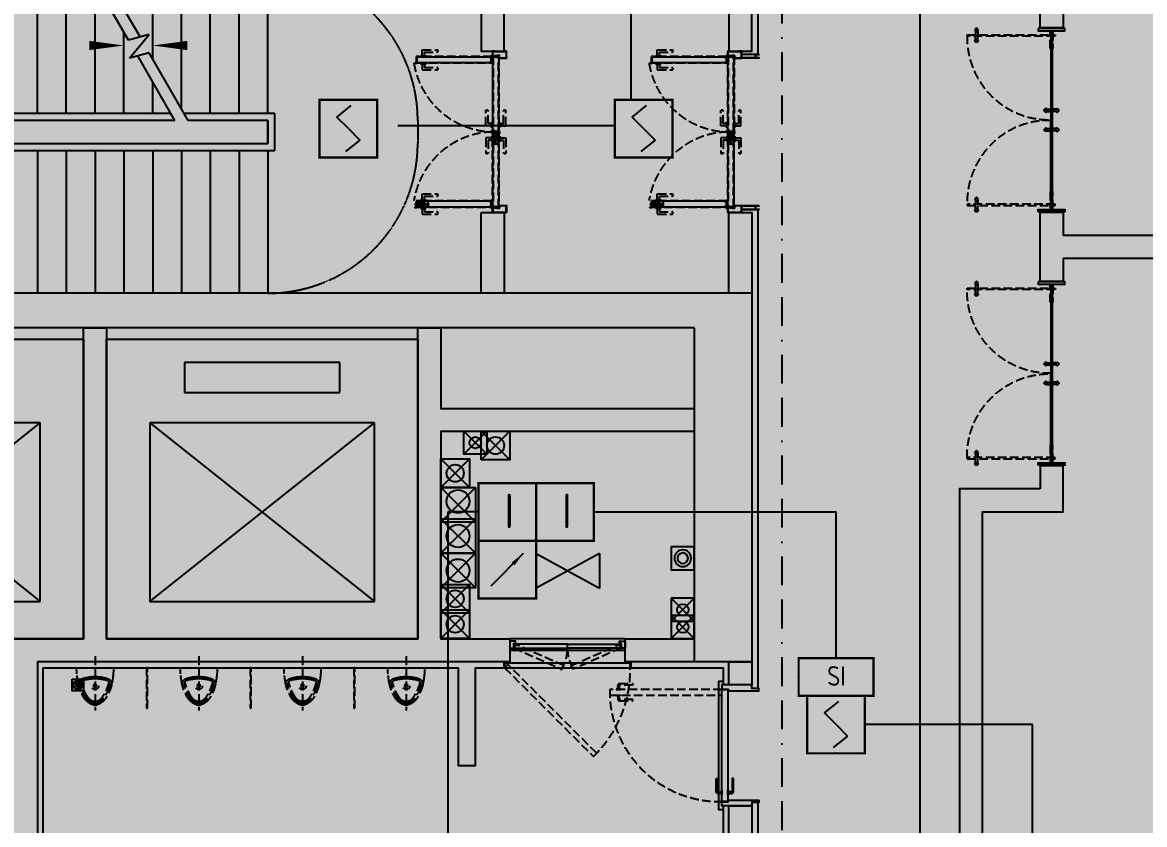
# Model space of a CAD drawing. Extents: x -284868 to 304789, y -137694 to 137894.
# Drawn here: x 210758 to 220495, y -90350 to -83388 of the extents above; entities that cross this region are included whole.
import ezdxf
from ezdxf.enums import TextEntityAlignment as Align

# ---------------------------------------------------------------- set-up
doc = ezdxf.new("R2010")
doc.units = 0
doc.linetypes.add('BORDER2', pattern=[0.875, 0.25, -0.125, 0.25, -0.125, 0, -0.125])
doc.linetypes.add('DASH', pattern=[0.35, 0.25, -0.1])
doc.layers.get('0').update_dxf_attribs({"linetype": 'CONTINUOUS'})
for name, color, linetype in [('0-墙', 4, 'CONTINUOUS'), ('0-建筑柱体', 251, 'CONTINUOUS'), ('0-消防栓(给排水)', 9, 'CONTINUOUS'), ('0-电梯', 3, 'CONTINUOUS'), ('0-非设计区域', 251, 'CONTINUOUS'), ('1P-DOOR-门扇', 2, 'CONTINUOUS'), ('1P-DOOR-防火门扇', 1, 'CONTINUOUS'), ('1P-DP-门套', 2, 'CONTINUOUS'), ('1P-WFF-墙面完成面', 200, 'CONTINUOUS'), ('E-FIRE-CIRC', 120, 'CONTINUOUS'), ('E-FIRE-EQPM', 3, 'CONTINUOUS'), ('EQUIP-消防', 3, 'CONTINUOUS'), ('EQUIP-隔离模块', 241, 'CONTINUOUS'), ('F-地漏', 8, 'CONTINUOUS'), ('P-完成面', 42, 'CONTINUOUS'), ('P-平面家具', 3, 'CONTINUOUS'), ('P-平面楼梯', 3, 'CONTINUOUS'), ('P-门套', 3, 'CONTINUOUS'), ('P-门扇', 6, 'CONTINUOUS'), ('S-X-DIM', 2, 'CONTINUOUS'), ('WIRE-消防电源', 2, 'TG_D'), ('WIRE-照明', 130, 'CONTINUOUS'), ('WIRE-电话插孔', 120, 'BORDER2')]:
    doc.layers.add(name, color=color, linetype=linetype)
doc.styles.get("Standard").update_dxf_attribs({"font": 'GBENOR', "bigfont": 'GBCBIG'})
doc.styles.add('TG_LINETYPE', font='SIMPLEX', dxfattribs={"width": 0.8, "height": 3, "bigfont": 'HZTXT'})
doc.linetypes.add('TG_D', pattern='A,2,-0.3,["D",TG_LINETYPE,S=0.1,R=0,X=-0.23,Y=-0.15],0', length=2.3)
pattern_1 = [(45, (-0.1692, 11.7), (-1.12253, 1.12253), []), (135, (-0.1692, 11.7), (-1.12253, -1.12253), [])]
pattern_2 = [(225, (0.1692, 38.3), (1.12253, -1.12253), []), (315, (0.1692, 38.3), (1.12253, 1.12253), [])]

# ---------------------------------------------------------------- blocks, each defined once
blk = doc.blocks.new('213r5467')
for p, q in [((-90909.2, -260063), (-90909.2, -260325.5)), ((-89559.2, -260063), (-90909.2, -260063)), ((-89559.2, -260325.5), (-89559.2, -260063)), ((-90909.2, -260325.5), (-89559.2, -260325.5)), ((-91209.2, -260588), (-91209.2, -262138)), ((-89259.2, -260588), (-91209.2, -260588)), ((-91209.2, -260588), (-89259.2, -262138)), ((-91209.2, -262138), (-89259.2, -260588)), ((-89259.2, -262138), (-89259.2, -260588)), ((-91209.2, -262138), (-89259.2, -262138))]:
    blk.add_line(p, q)
blk.add_lwpolyline([(-88884.2, -262463), (-91584.2, -262463), (-91584.2, -259863), (-88884.2, -259863), (-88884.2, -262463)])
blk = doc.blocks.new('sgASGHHHH')
for points in [[(-94645.8, -904374), (-94145.8, -904074), (-102995.8, -904074), (-102645.8, -904374)], [(-94145.8, -904074), (-94645.8, -904374), (-94645.8, -907274), (-94145.8, -907274)]]:
    blk.add_hatch(color=256).paths.add_polyline_path(points)
at = {"color": 4}
for p, q in [((-94145.8, -904074), (-102995.8, -904074)), ((-94145.8, -904074), (-94145.8, -907274)), ((-94645.8, -904374), (-102645.8, -904374)), ((-94645.8, -904374), (-94645.8, -907274)), ((-94145.8, -907274), (-94645.8, -907274))]:
    blk.add_line(p, q, dxfattribs=at)
blk = doc.blocks.new('A$C10332E08')
for p, q in [((250, 0), (0, 250)), ((250, 250), (0, 0))]:
    blk.add_line(p, q)
blk.add_lwpolyline([(0, 250), (250, 250), (250, 0), (0, 0)], close=True)
blk = doc.blocks.new('A$C2AC726D9')
for centre, radius in [((23149.6, -20399.8), 50), ((23324.9, -20425), 75), ((22974.9, -20665), 75), ((22999.6, -20909.8), 100), ((22999.6, -21209.8), 100), ((22999.6, -21509.8), 100), ((22974.8, -21755), 75), ((24949.9, -21850), 50), ((22974.8, -21975), 75), ((24949.9, -22000), 50)]:
    blk.add_circle(centre, radius)
for p, xscale, yscale, zscale, rotation in [((23049.9, -20300), 0.8, 0.8, 0.8, 270), ((22849.9, -20790), 1.2, 1.2, 1.2, 270), ((22849.9, -21060), 1.2, 1.2, 1.2, 270), ((22849.9, -21360), 1.2, 1.2, 1.2, 270), ((25049.9, -21750), -0.8, 0.8, 0.8, 90), ((25049.9, -21900), -0.8, 0.8, 0.8, 90)]:
    blk.add_blockref('A$C10332E08', p, dxfattribs=dict(xscale=xscale, yscale=yscale, zscale=zscale, rotation=rotation))
for p, rotation in [((23449.9, -20550), 90), ((23099.9, -20540), 180), ((23099.8, -21880), 90), ((23099.8, -22100), 90)]:
    blk.add_blockref('A$C10332E08', p, dxfattribs=dict(rotation=rotation))
blk = doc.blocks.new('A$C2E9C7AB1')
blk.add_lwpolyline([(-200, 0), (0, 0), (0, -200), (-200, -200)], close=True)
for radius in [72.3, 45.5]:
    blk.add_circle((-100, -100), radius)
blk = doc.blocks.new('A$C3F6147FC')
at = {"xscale": -1, "rotation": 270}
blk.add_blockref('A$C2E9C7AB1', (14400, 11550), dxfattribs=at)
blk = doc.blocks.new('A$C74d47d92')
for p, q in [((-4850, -1240), (-4850, 0)), ((-4850, -1240), (-4850, 0)), ((-4600, -1240), (-4600, 0)), ((-4350, -1240), (-4350, 0)), ((-4100, -1240), (-4100, 0)), ((-3850, -1240), (-3850, 0)), ((-3600, -1240), (-3600, 0)), ((-3059.9, -602.9), (-3408, 0)), ((-2959.9, -576.1), (-3292.5, 0)), ((-3100, -333.5), (-3100, 0)), ((-2850, -766.5), (-2850, 0)), ((-2600, -1199.5), (-2600, 0)), ((-2350, -1240), (-2350, 0)), ((-2100, -1240), (-2100, 0)), ((-1850, -1240), (-1850, 0)), ((-3350, -1240), (-3350, -100.5)), ((-3100, -1240), (-3100, -533.5)), ((-2879.5, -554.5), (-3059.9, -602.9)), ((-3052.4, -760.6), (-2879.5, -554.5)), ((-2880.1, -714.4), (-3052.4, -760.6)), ((-2657.5, -1300), (-2980.1, -741.2)), ((-2542, -1300), (-2880.1, -714.4)), ((-2850, -1240), (-2850, -966.5)), ((-2692.1, -1240), (-4910, -1240)), ((-4910, -1240), (-4910, -1560)), ((-1790, -1240), (-2576.6, -1240)), ((-1790, -1560), (-1790, -1240)), ((-2657.5, -1300), (-4850, -1300)), ((-2657.5, -1300), (-4850, -1300)), ((-4850, -1300), (-4850, -1500)), ((-4850, -1500), (-4850, -1300)), ((-1850, -1300), (-2542, -1300)), ((-1850, -1300), (-2542, -1300)), ((-1850, -1500), (-1850, -1300)), ((-1850, -1300), (-1850, -1500)), ((-4850, -1500), (-1850, -1500)), ((-4850, -1500), (-1850, -1500)), ((-4910, -1560), (-1790, -1560)), ((-4850, -1560), (-4850, -2800)), ((-4850, -2800), (-4850, -1560)), ((-4600, -1560), (-4600, -2800)), ((-4350, -1560), (-4350, -2800)), ((-4100, -1560), (-4100, -2800)), ((-3850, -1560), (-3850, -2800)), ((-3600, -1560), (-3600, -2800)), ((-3350, -1560), (-3350, -2800)), ((-3100, -1560), (-3100, -2800)), ((-2850, -1560), (-2850, -2800)), ((-2600, -1560), (-2600, -2800)), ((-2350, -1560), (-2350, -2800)), ((-2100, -1560), (-2100, -2800)), ((-1850, -1560), (-1850, -2800))]:
    blk.add_line(p, q)
at = {"linetype": 'DASH'}
for points in [[(-4850, 0, 0.414214), (-6150, -1300), (-6150, -1500, 0.414214), (-4850, -2800)], [(-1850, 0, -0.414214), (-550, -1300), (-550, -1500, -0.414214), (-1850, -2800)]]:
    blk.add_lwpolyline(points, format="xyb", dxfattribs=at)
for points in [[(-1725, -2150, 0, 0, 0), (-5500, -2150, 0, 0, 0), (-5500, -650, 0, 0, 0), (-3100, -650, 0, 80, 0), (-3400, -650, 0, 0, 0)], [(-1725, -650, 0, 0, 0), (-2850, -650, 0, 80, 0), (-2550, -650, 0, 0, 0)]]:
    blk.add_lwpolyline(points, format="xyseb")
blk = doc.blocks.new('A$C612A7C51')
for p, q in [((0.2, 34.9), (2.5, 34.9)), ((0.2, 34.9), (0.2, -1.2)), ((2.5, 34.9), (2.5, -1.2)), ((0.2, -1.2), (0.6, -3.1))]:
    blk.add_line(p, q)
for centre, radius, start, end in [((1.4, -6.7), 5.62, 101.53696, 78.46304), ((1.4, -6.7), 3.75, 100.86771, 85.47503), ((3.5, -0.1), 3.43, 199.35235, 238.0625)]:
    blk.add_arc(centre, radius, start, end)
blk = doc.blocks.new('A$C46293241')
at = {"layer": '1P-DP-门套'}
h = blk.add_hatch(dxfattribs=at)
h.set_pattern_fill('ANSI37', color=8, scale=0.3, style=0)
h.set_pattern_definition([(45, (-55.7338, 55.9993), (-0.67352, 0.67352), []), (135, (-55.7338, 55.9993), (-0.67352, -0.67352), [])])
h.paths.add_polyline_path([(-44.4, 58), (-44.4, 56), (-55.7, 56), (-55.7, 58)])
h = blk.add_hatch(dxfattribs=at)
h.set_pattern_fill('ANSI37', color=8, scale=0.3, style=0)
h.set_pattern_definition([(45, (-40.75, 41.9725), (-0.67352, 0.67352), []), (135, (-40.75, 41.9725), (-0.67352, -0.67352), [])])
h.paths.add_polyline_path([(-38.7, 42), (-40.7, 42), (-40.7, 56.7), (-38.7, 56.7)])
at = {"layer": '1P-DP-门套', "color": 8}
for points in [[(-44.4, 58), (-44.4, 56), (-55.7, 56), (-55.7, 58)], [(-38.7, 42), (-40.7, 42), (-40.7, 56.7), (-38.7, 56.7)]]:
    blk.add_lwpolyline(points, close=True, dxfattribs=at)
at = {"layer": 'P-完成面'}
blk.add_lwpolyline([(-39.3, 40.1, 0.238815), (-38.7, 41.1), (-38.7, 58), (-60, 58), (-60, 120), (0, 120), (0, 100), (-1.2, 100), (-1.2, 118.8), (-58.8, 118.8), (-58.8, 59.2), (-37.5, 59.2), (-37.5, 40.5, -0.238815), (-38.1, 39.5), (-38.2, 39.4, 0.238815), (-38.7, 38.4), (-38.7, 1.2), (-1.2, 1.2), (-1.2, 20), (0, 20), (0, 0), (-39.9, 0), (-39.9, 39, -0.238815), (-39.4, 40), (-39.3, 40.1)], format="xyb", dxfattribs=at)
blk.add_lwpolyline([(-3.2, 113.6), (-1.2, 113.6), (-1.2, 5.6), (-3.2, 5.6)], close=True, dxfattribs=at)
blk = doc.blocks.new('A$C31043D8C')
at = {"layer": 'P-门扇', "color": 251, "linetype": 'DASH', "ltscale": 300}
for p, q in [((-25, 0), (-25, -6)), ((-25, 0), (25, 0)), ((25, 0), (25, -6)), ((-23, -8), (23, -8)), ((-10, -8), (-10, -55)), ((-5, -60), (122, -60)), ((10, -8), (10, -40)), ((10, -40), (122, -40)), ((127, -45), (127, -55))]:
    blk.add_line(p, q, dxfattribs=at)
for centre, radius, start, end in [((-23, -6), 2, 180, 270), ((-5, -55), 5, 180, 270), ((23, -6), 2, 270, 0), ((122, -45), 5, 0, 90), ((122, -55), 5, 270, 0)]:
    blk.add_arc(centre, radius, start, end, dxfattribs=at)
blk = doc.blocks.new('*U269')
at = {"layer": 'P-门扇', "linetype": 'DASH', "ltscale": 300}
h = blk.add_hatch(dxfattribs=at)
h.set_pattern_fill('ANSI37', color=251, scale=0.5, style=0)
h.set_pattern_definition(pattern_1)
h.paths.add_polyline_path([(2.3, 11.7), (2.3, 41.7), (-0.2, 41.7), (-0.2, 11.7)])
h = blk.add_hatch(dxfattribs=at)
h.set_pattern_fill('ANSI37', color=251, scale=0.2, style=0)
h.set_pattern_definition([(45, (657.35, 55.1438), (-0.449013, 0.449013), []), (135, (657.35, 55.1438), (-0.449013, -0.449013), [])])
h.paths.add_polyline_path([(657.4, 56), (669.3, 56), (669.3, 55.1), (657.4, 55.1)])
at = {"layer": 'P-门扇', "color": 251, "linetype": 'DASH', "ltscale": 300}
for points in [[(2.3, 11.7), (2.3, 41.7), (-0.2, 41.7), (-0.2, 11.7)], [(0.8, 54.2), (654.7, 54.2), (654.7, 51.2), (0.8, 51.2)], [(0.8, 3.8), (654.7, 3.8), (654.7, 0.8), (0.8, 0.8)], [(657.4, 56), (669.3, 56), (669.3, 55.1), (657.4, 55.1)]]:
    blk.add_lwpolyline(points, close=True, dxfattribs=at)
for points in [[(654.7, 57.6), (654.7, 0.8), (0.8, 0.8), (0.8, 10.8), (3.3, 10.8), (3.3, 24.1), (2.4, 24.1), (2.4, 11.6), (0, 11.6), (0, 0), (655.5, 0), (655.5, 56.8), (671.2, 56.8, 0.995191), (671.2, 57.6), (653.4, 57.6, 0.414214), (653.2, 57.4), (653.2, 55.2, -0.414214), (652.2, 54.2), (0.8, 54.2), (0.8, 42.5), (3.3, 42.5), (3.3, 24.2), (2.4, 24.2), (2.4, 41.8), (0, 41.8), (0, 55), (652.2, 55, 0.414214), (652.4, 55.2), (652.4, 57.4, -0.414214), (653.4, 58.4), (671.1, 58.4, -1), (671.2, 56), (657.4, 56), (657.4, 56.8)], [(6.5, 5), (19.8, 5), (19.8, 3.8), (19.8, 5), (6.5, 5, -0.414214), (6, 5.5), (6, 49.5, -0.414214), (6.5, 50), (19.8, 50), (19.8, 51.2), (6.5, 51.2, 0.414214), (4.8, 49.5), (4.8, 5.8, 0.414214), (6.8, 3.8), (19.8, 3.8)], [(651.4, 5), (638.2, 5), (638.2, 3.8), (638.2, 5), (651.4, 5, 0.414214), (652, 5.5), (652, 49.5, 0.414214), (651.4, 50), (638.2, 50), (638.2, 51.2), (651.4, 51.2, -0.414214), (653.2, 49.5), (653.2, 5.8, -0.414214), (651.1, 3.8), (638.2, 3.8)]]:
    blk.add_lwpolyline(points, format="xyb", dxfattribs=at)
at = {"layer": '1P-DOOR-门扇', "color": 8, "linetype": 'ByBlock', "rotation": 180}
blk.add_blockref('A$C31043D8C', (595.4, 55), dxfattribs=at)
at = {"layer": '1P-DOOR-门扇', "color": 8, "linetype": 'ByBlock', "xscale": -1}
blk.add_blockref('A$C31043D8C', (595.4, 0), dxfattribs=at)
blk = doc.blocks.new('*U270')
at = {"layer": 'P-门扇', "linetype": 'DASH', "ltscale": 300}
h = blk.add_hatch(dxfattribs=at)
h.set_pattern_fill('ANSI37', color=251, scale=0.5, style=0)
h.set_pattern_definition(pattern_1)
h.paths.add_polyline_path([(2.3, 11.7), (2.3, 41.7), (-0.2, 41.7), (-0.2, 11.7)])
h = blk.add_hatch(dxfattribs=at)
h.set_pattern_fill('ANSI37', color=251, scale=0.2, style=0)
h.set_pattern_definition([(45, (657.4896, 55.1438), (-0.449013, 0.449013), []), (135, (657.4896, 55.1438), (-0.449013, -0.449013), [])])
h.paths.add_polyline_path([(657.5, 56), (669.5, 56), (669.5, 55.1), (657.5, 55.1)])
at = {"layer": 'P-门扇', "color": 251, "linetype": 'DASH', "ltscale": 300}
for points in [[(2.3, 11.7), (2.3, 41.7), (-0.2, 41.7), (-0.2, 11.7)], [(0.8, 54.2), (654.8, 54.2), (654.8, 51.2), (0.8, 51.2)], [(0.8, 3.8), (654.8, 3.8), (654.8, 0.8), (0.8, 0.8)], [(657.5, 56), (669.5, 56), (669.5, 55.1), (657.5, 55.1)]]:
    blk.add_lwpolyline(points, close=True, dxfattribs=at)
for points in [[(654.8, 57.6), (654.8, 0.8), (0.8, 0.8), (0.8, 10.8), (3.3, 10.8), (3.3, 24.1), (2.4, 24.1), (2.4, 11.6), (0, 11.6), (0, 0), (655.6, 0), (655.6, 56.8), (671.3, 56.8, 0.995191), (671.3, 57.6), (653.5, 57.6, 0.414214), (653.3, 57.4), (653.3, 55.2, -0.414214), (652.3, 54.2), (0.8, 54.2), (0.8, 42.5), (3.3, 42.5), (3.3, 24.2), (2.4, 24.2), (2.4, 41.8), (0, 41.8), (0, 55), (652.3, 55, 0.414214), (652.5, 55.2), (652.5, 57.4, -0.414214), (653.5, 58.4), (671.3, 58.4, -1), (671.3, 56), (657.5, 56), (657.5, 56.8)], [(6.5, 5), (19.8, 5), (19.8, 3.8), (19.8, 5), (6.5, 5, -0.414214), (6, 5.5), (6, 49.5, -0.414214), (6.5, 50), (19.8, 50), (19.8, 51.2), (6.5, 51.2, 0.414214), (4.8, 49.5), (4.8, 5.8, 0.414214), (6.8, 3.8), (19.8, 3.8)], [(651.6, 5), (638.3, 5), (638.3, 3.8), (638.3, 5), (651.6, 5, 0.414214), (652.1, 5.5), (652.1, 49.5, 0.414214), (651.6, 50), (638.3, 50), (638.3, 51.2), (651.6, 51.2, -0.414214), (653.3, 49.5), (653.3, 5.8, -0.414214), (651.3, 3.8), (638.3, 3.8)]]:
    blk.add_lwpolyline(points, format="xyb", dxfattribs=at)
at = {"layer": '1P-DOOR-门扇', "color": 8, "linetype": 'ByBlock', "rotation": 180}
blk.add_blockref('A$C31043D8C', (595.6, 55), dxfattribs=at)
at = {"layer": '1P-DOOR-门扇', "color": 8, "linetype": 'ByBlock', "xscale": -1}
blk.add_blockref('A$C31043D8C', (595.6, 0), dxfattribs=at)
blk = doc.blocks.new('A$C0AC0499D')
at = {"layer": 'P-门扇', "color": 251, "linetype": 'DASH', "ltscale": 300}
for p, q in [((0, 6), (-12, 6)), ((-12, 4), (-12, 6)), ((-12, 4), (0, -6)), ((0, -10), (0, 10)), ((0, 10), (3, 10)), ((3, -10), (3, 10)), ((3, 8), (88, 8)), ((88, 8), (88, -8)), ((98.8, 0), (-13.9, 0)), ((-4, 0), (0, 0)), ((3, -10), (0, -10)), ((2, 0), (1.2, 0)), ((3, -8), (88, -8))]:
    blk.add_line(p, q, dxfattribs=at)
blk = doc.blocks.new('A$C6733057F')
at = {"layer": 'P-门扇', "color": 251, "linetype": 'DASH', "ltscale": 300}
blk.add_line((102.6, -21.2), (102.6, 21.2), dxfattribs=at)
for points in [[(3.5, 13.9), (102.6, 13.9), (102.6, -14.1), (3.5, -14.1)], [(3.5, 12.4), (101.1, 12.4), (101.1, -12.6), (3.5, -12.6)]]:
    blk.add_lwpolyline(points, dxfattribs=at)
at = {"layer": '1P-DOOR-门扇', "color": 8}
blk.add_blockref('A$C31043D8C', (60, -25), dxfattribs=at)
at = {"layer": 'P-门扇', "color": 251, "linetype": 'DASH', "ltscale": 300, "extrusion": (0, 0, -1), "zscale": -1, "rotation": 180}
blk.add_blockref('A$C0AC0499D', (0, 0), dxfattribs=at)
blk = doc.blocks.new('*U267')
at = {"layer": 'P-门扇', "linetype": 'DASH', "ltscale": 300}
h = blk.add_hatch(dxfattribs=at)
h.set_pattern_fill('ANSI37', color=251, scale=0.5, angle=180, style=0)
h.set_pattern_definition(pattern_2)
h.paths.add_polyline_path([(-2.3, 38.3), (-2.3, 8.3), (0.2, 8.3), (0.2, 38.3)])
h = blk.add_hatch(dxfattribs=at)
h.set_pattern_fill('ANSI37', color=251, scale=0.2, angle=180, style=0)
h.set_pattern_definition([(225, (-657.4896, -5.1438), (0.449013, -0.449013), []), (315, (-657.4896, -5.1438), (0.449013, 0.449013), [])])
h.paths.add_polyline_path([(-657.5, -6), (-669.5, -6), (-669.5, -5.1), (-657.5, -5.1)])
at = {"layer": 'P-门扇', "color": 251, "linetype": 'DASH', "ltscale": 300}
for points in [[(-654.8, -7.6), (-654.8, 49.2), (-0.8, 49.2), (-0.8, 39.2), (-3.3, 39.2), (-3.3, 25.9), (-2.4, 25.9), (-2.4, 38.4), (0, 38.4), (0, 50), (-655.6, 50), (-655.6, -6.8), (-671.3, -6.8, 0.995191), (-671.3, -7.6), (-653.5, -7.6, 0.414214), (-653.3, -7.4), (-653.3, -5.2, -0.414214), (-652.3, -4.2), (-0.8, -4.2), (-0.8, 7.5), (-3.3, 7.5), (-3.3, 25.8), (-2.4, 25.8), (-2.4, 8.2), (0, 8.2), (0, -5), (-652.3, -5, 0.414214), (-652.5, -5.2), (-652.5, -7.4, -0.414214), (-653.5, -8.4), (-671.3, -8.4, -1), (-671.3, -6), (-657.5, -6), (-657.5, -6.8)], [(-651.6, 45), (-638.3, 45), (-638.3, 46.2), (-638.3, 45), (-651.6, 45, 0.414214), (-652.1, 44.5), (-652.1, 0.5, 0.414214), (-651.6, 0), (-638.3, 0), (-638.3, -1.2), (-651.6, -1.2, -0.414214), (-653.3, 0.5), (-653.3, 44.2, -0.414214), (-651.3, 46.2), (-638.3, 46.2)], [(-6.5, 45), (-19.8, 45), (-19.8, 46.2), (-19.8, 45), (-6.5, 45, -0.414214), (-6, 44.5), (-6, 0.5, -0.414214), (-6.5, 0), (-19.8, 0), (-19.8, -1.2), (-6.5, -1.2, 0.414214), (-4.8, 0.5), (-4.8, 44.2, 0.414214), (-6.8, 46.2), (-19.8, 46.2)]]:
    blk.add_lwpolyline(points, format="xyb", dxfattribs=at)
for points in [[(-0.8, 46.2), (-654.8, 46.2), (-654.8, 49.2), (-0.8, 49.2)], [(-2.3, 38.3), (-2.3, 8.3), (0.2, 8.3), (0.2, 38.3)], [(-657.5, -6), (-669.5, -6), (-669.5, -5.1), (-657.5, -5.1)], [(-0.8, -4.2), (-654.8, -4.2), (-654.8, -1.2), (-0.8, -1.2)]]:
    blk.add_lwpolyline(points, close=True, dxfattribs=at)
at = {"layer": 'P-门扇', "color": 251, "linetype": 'DASH', "ltscale": 300, "extrusion": (0, 0, -1), "zscale": -1, "rotation": 180}
blk.add_blockref('A$C31043D8C', (595.6, 50), dxfattribs=at)
at = {"layer": 'P-门扇', "color": 251, "linetype": 'DASH', "ltscale": 300}
blk.add_blockref('A$C6733057F', (-655.6, 20), dxfattribs=at)
blk = doc.blocks.new('*U268')
at = {"layer": 'P-门扇', "linetype": 'DASH', "ltscale": 300}
h = blk.add_hatch(dxfattribs=at)
h.set_pattern_fill('ANSI37', color=251, scale=0.5, angle=180, style=0)
h.set_pattern_definition(pattern_2)
h.paths.add_polyline_path([(-2.3, 38.3), (-2.3, 8.3), (0.2, 8.3), (0.2, 38.3)])
h = blk.add_hatch(dxfattribs=at)
h.set_pattern_fill('ANSI37', color=251, scale=0.2, angle=180, style=0)
h.set_pattern_definition([(225, (-657.35, -5.1438), (0.449013, -0.449013), []), (315, (-657.35, -5.1438), (0.449013, 0.449013), [])])
h.paths.add_polyline_path([(-657.4, -6), (-669.3, -6), (-669.3, -5.1), (-657.4, -5.1)])
at = {"layer": 'P-门扇', "color": 251, "linetype": 'DASH', "ltscale": 300}
for points in [[(-654.7, -7.6), (-654.7, 49.2), (-0.8, 49.2), (-0.8, 39.2), (-3.3, 39.2), (-3.3, 25.9), (-2.4, 25.9), (-2.4, 38.4), (0, 38.4), (0, 50), (-655.5, 50), (-655.5, -6.8), (-671.2, -6.8, 0.995191), (-671.2, -7.6), (-653.4, -7.6, 0.414214), (-653.2, -7.4), (-653.2, -5.2, -0.414214), (-652.2, -4.2), (-0.8, -4.2), (-0.8, 7.5), (-3.3, 7.5), (-3.3, 25.8), (-2.4, 25.8), (-2.4, 8.2), (0, 8.2), (0, -5), (-652.2, -5, 0.414214), (-652.4, -5.2), (-652.4, -7.4, -0.414214), (-653.4, -8.4), (-671.1, -8.4, -1), (-671.2, -6), (-657.4, -6), (-657.4, -6.8)], [(-651.5, 45), (-638.2, 45), (-638.2, 46.2), (-638.2, 45), (-651.5, 45, 0.414214), (-652, 44.5), (-652, 0.5, 0.414214), (-651.5, 0), (-638.2, 0), (-638.2, -1.2), (-651.5, -1.2, -0.414214), (-653.2, 0.5), (-653.2, 44.2, -0.414214), (-651.2, 46.2), (-638.2, 46.2)], [(-6.5, 45), (-19.8, 45), (-19.8, 46.2), (-19.8, 45), (-6.5, 45, -0.414214), (-6, 44.5), (-6, 0.5, -0.414214), (-6.5, 0), (-19.8, 0), (-19.8, -1.2), (-6.5, -1.2, 0.414214), (-4.8, 0.5), (-4.8, 44.2, 0.414214), (-6.8, 46.2), (-19.8, 46.2)]]:
    blk.add_lwpolyline(points, format="xyb", dxfattribs=at)
for points in [[(-0.8, 46.2), (-654.7, 46.2), (-654.7, 49.2), (-0.8, 49.2)], [(-2.3, 38.3), (-2.3, 8.3), (0.2, 8.3), (0.2, 38.3)], [(-657.4, -6), (-669.3, -6), (-669.3, -5.1), (-657.4, -5.1)], [(-0.8, -4.2), (-654.7, -4.2), (-654.7, -1.2), (-0.8, -1.2)]]:
    blk.add_lwpolyline(points, close=True, dxfattribs=at)
at = {"layer": 'P-门扇', "color": 251, "linetype": 'DASH', "ltscale": 300, "extrusion": (0, 0, -1), "zscale": -1, "rotation": 180}
blk.add_blockref('A$C31043D8C', (595.5, 50), dxfattribs=at)
at = {"layer": 'P-门扇', "color": 251, "linetype": 'DASH', "ltscale": 300}
blk.add_blockref('A$C6733057F', (-655.5, 20), dxfattribs=at)
blk = doc.blocks.new('A$C7A897201')
at = {"layer": 'P-门套'}
for points in [[(0, -60), (35, -60), (35, -20), (50, -20), (50, 0), (0, 0), (0, -60)], [(1000, -60), (965, -60), (965, -20), (950, -20), (950, 0), (1000, 0), (1000, -60)]]:
    blk.add_lwpolyline(points, dxfattribs=at)
at = {"layer": 'P-门扇'}
for points in [[(35, -60), (500, -60), (500, -25), (35, -25)], [(965, -60), (500, -60), (500, -25), (965, -25)]]:
    blk.add_lwpolyline(points, close=True, dxfattribs=at)
at = {"layer": 'P-门扇', "color": 251, "linetype": 'DASH', "ltscale": 300}
for points in [[(35, -60), (451.1, -242.5), (468.6, -212.2), (52.5, -29.7)], [(965, -60), (548.9, -242.5), (531.4, -212.2), (947.5, -29.7)]]:
    blk.add_lwpolyline(points, close=True, dxfattribs=at)
for centre, start, end in [((135, -60), 328.59804, 0), ((865, -60), 180, 211.40196)]:
    blk.add_arc(centre, 365, start, end, dxfattribs=at)
blk = doc.blocks.new('执手1')
at = {"layer": 'P-门扇', "color": 251}
blk.add_lwpolyline([(49.5, 123.8), (37.5, 123.8), (37.5, 11.2, -0.414214), (32.5, 6.2), (2.5, 6.2), (2.5, -6.2), (34.5, -6.2, 0.414214), (49.5, 8.8), (49.5, 123.8)], format="xyb", dxfattribs=at)
blk.add_lwpolyline([(0, 20), (1, 20, -0.414214), (2.5, 18.5), (2.5, -18.5, -0.414214), (1, -20), (0, -20)], format="xyb", close=True, dxfattribs=at)
blk = doc.blocks.new('A$Cd1c035f1')
at = {"layer": 'P-门扇', "color": 251, "linetype": 'DASH', "ltscale": 300}
blk.add_lwpolyline([(0, 0), (-974, 0), (-974, -50), (0, -50)], close=True, dxfattribs=at)
for points in [[(-877, 0), (-877, 1, 0.414214), (-878.5, 2.5), (-915.5, 2.5, 0.414214), (-917, 1), (-917, 0)], [(-877, -50), (-877, -51, -0.414214), (-878.5, -52.5), (-915.5, -52.5, -0.414214), (-917, -51), (-917, -50)]]:
    blk.add_lwpolyline(points, format="xyb", close=True, dxfattribs=at)
for points in [[(-773.2, 49.5), (-773.2, 37.5), (-885.8, 37.5, 0.414214), (-890.8, 32.5), (-890.8, 2.5), (-903.2, 2.5), (-903.2, 34.5, -0.414214), (-888.2, 49.5), (-773.2, 49.5)], [(-773.2, -99.5), (-773.2, -87.5), (-885.8, -87.5, -0.414214), (-890.8, -82.5), (-890.8, -52.5), (-903.2, -52.5), (-903.2, -84.5, 0.414214), (-888.2, -99.5), (-773.2, -99.5)]]:
    blk.add_lwpolyline(points, format="xyb", dxfattribs=at)
blk.add_arc((-18.5, -18.5), 955.7, 178.8908, 271.1092, dxfattribs=at)
blk = doc.blocks.new('A$C7B347943')
at = {"layer": 'P-门扇', "color": 251, "linetype": 'DASH', "ltscale": 300}
for p, q in [((-9.9, 0), (9.9, 0)), ((0, -9.9), (0, 9.9))]:
    blk.add_line(p, q, dxfattribs=at)
blk.add_lwpolyline([(114, -12), (114, 12), (-30, 12), (-30, -12)], close=True, dxfattribs=at)
at = {"layer": 'P-门扇', "color": 6, "linetype": 'DASH', "ltscale": 300}
blk.add_circle((0, 0), 6, dxfattribs=at)
blk = doc.blocks.new('A$C21f4e1ae')
at = {"layer": 'P-门扇', "color": 251, "linetype": 'DASH', "ltscale": 300}
for p, q in [((-775.5, 1), (-775.5, -34)), ((-755.5, 1), (-755.5, -34)), ((-775.5, -81), (-775.5, -46)), ((-755.5, -81), (-755.5, -46)), ((-775.5, -1469), (-775.5, -1504)), ((-775.5, -1551), (-775.5, -1516)), ((-755.5, -1469), (-755.5, -1504)), ((-755.5, -1551), (-755.5, -1516))]:
    blk.add_line(p, q, dxfattribs=at)
at = {"layer": 'P-门扇', "color": 8}
for p, q in [((-120, -10), (-120, -772.5)), ((-110, -10), (-110, -772.5)), ((-120, -1540), (-120, -777.5)), ((-110, -1540), (-110, -777.5))]:
    blk.add_line(p, q, dxfattribs=at)
at = {"layer": 'P-门扇', "color": 251}
for p, q in [((-156, -680.5), (-121, -680.5)), ((-74, -680.5), (-109, -680.5)), ((-156, -700.5), (-121, -700.5)), ((-74, -700.5), (-109, -700.5)), ((-156, -849.5), (-121, -849.5)), ((-156, -869.5), (-121, -869.5)), ((-74, -849.5), (-109, -849.5)), ((-74, -869.5), (-109, -869.5))]:
    blk.add_line(p, q, dxfattribs=at)
at = {"layer": 'P-门扇', "color": 251, "linetype": 'DASH', "ltscale": 300}
for points in [[(-748, 8.5), (-765.5, 26), (-783, 8.5), (-765.5, -9)], [(-752.2, 8.5), (-765.5, 21.8), (-778.8, 8.5), (-765.5, -4.8)], [(-847.5, -35), (-846.5, -34), (-86, -34), (-85, -35), (-85, -45), (-86, -46), (-846.5, -46), (-847.5, -45)], [(-748, -88.5), (-765.5, -106), (-783, -88.5), (-765.5, -71)], [(-752.2, -88.5), (-765.5, -101.8), (-778.8, -88.5), (-765.5, -75.2)], [(-748, -1461.5), (-765.5, -1444), (-783, -1461.5), (-765.5, -1479)], [(-752.2, -1461.5), (-765.5, -1448.2), (-778.8, -1461.5), (-765.5, -1474.8)], [(-847.5, -1515), (-846.5, -1516), (-86, -1516), (-85, -1515), (-85, -1505), (-86, -1504), (-846.5, -1504), (-847.5, -1505)], [(-748, -1558.5), (-765.5, -1576), (-783, -1558.5), (-765.5, -1541)], [(-752.2, -1558.5), (-765.5, -1571.8), (-778.8, -1558.5), (-765.5, -1545.2)]]:
    blk.add_lwpolyline(points, close=True, dxfattribs=at)
at = {"layer": 'P-门扇'}
for points in [[(-110, -772.5), (-109, -771.5), (-109, -11), (-110, -10), (-120, -10), (-121, -11), (-121, -771.5), (-120, -772.5)], [(-110, -777.5), (-109, -778.5), (-109, -1539), (-110, -1540), (-120, -1540), (-121, -1539), (-121, -778.5), (-120, -777.5)]]:
    blk.add_lwpolyline(points, close=True, dxfattribs=at)
at = {"layer": 'P-门扇', "color": 251}
for points in [[(-163.5, -673), (-181, -690.5), (-163.5, -708), (-146, -690.5)], [(-163.5, -677.2), (-176.8, -690.5), (-163.5, -703.8), (-150.2, -690.5)], [(-66.5, -673), (-49, -690.5), (-66.5, -708), (-84, -690.5)], [(-66.5, -677.2), (-53.2, -690.5), (-66.5, -703.8), (-79.8, -690.5)], [(-163.5, -877), (-181, -859.5), (-163.5, -842), (-146, -859.5)], [(-163.5, -872.8), (-176.8, -859.5), (-163.5, -846.2), (-150.2, -859.5)], [(-66.5, -877), (-49, -859.5), (-66.5, -842), (-84, -859.5)], [(-66.5, -872.8), (-53.2, -859.5), (-66.5, -846.2), (-79.8, -859.5)]]:
    blk.add_lwpolyline(points, close=True, dxfattribs=at)
at = {"layer": 'P-门扇', "color": 251, "linetype": 'DASH', "ltscale": 300}
for centre, start, end in [((-133.7, -58.7), 178.68099, 271.31901), ((-133.7, -1491.3), 88.68099, 181.31901)]:
    blk.add_arc(centre, 714, start, end, dxfattribs=at)
at = {"layer": 'P-门扇', "extrusion": (0, 0, -1), "zscale": -1, "rotation": 270}
blk.add_blockref('A$C7B347943', (115, -40), dxfattribs=at)
at = {"layer": 'P-门扇', "rotation": 90.00000000000001}
blk.add_blockref('A$C7B347943', (-115, -1510), dxfattribs=at)
blk = doc.blocks.new('A$C2652ee14')
at = {"layer": 'P-完成面'}
for p, q in [((-200, 1600), (-200, 1595)), ((0, 1600), (0, 1595)), ((-200, 0), (-200, 5)), ((0, 0), (0, 5))]:
    blk.add_line(p, q, dxfattribs=at)
for points in [[(-215, 1595), (-215, 1575), (15, 1575), (15, 1595)], [(-215, 5), (-215, 25), (15, 25), (15, 5)]]:
    blk.add_lwpolyline(points, close=True, dxfattribs=at)
blk = doc.blocks.new('A$C3B184003')
blk.add_lwpolyline([(0, -100), (100, -100), (100, 0), (0, 0)], close=True)
at = {"color": 8}
for points in [[(42.7, -45.8), (42.7, -45.8, 0.414214), (41.9, -43), (23.7, -32.5, 0.414214), (21, -33.3), (21, -33.3, 0.414214), (21.7, -36), (39.9, -46.5, 0.414214)], [(42.7, -54.2), (42.7, -54.2, 0.414214), (39.9, -53.5), (21.7, -64, 0.414214), (21, -66.7), (21, -66.7, 0.414214), (23.7, -67.5), (41.9, -57, 0.414214)], [(50, -41.5), (50, -41.5, 0.414214), (52, -39.5), (52, -18.5, 0.414214), (50, -16.5), (50, -16.5, 0.414214), (48, -18.5), (48, -39.5, 0.414214)], [(50, -58.5), (50, -58.5, 0.414214), (48, -60.5), (48, -81.5, 0.414214), (50, -83.5), (50, -83.5, 0.414214), (52, -81.5), (52, -60.5, 0.414214)], [(57.3, -45.8), (57.3, -45.8, 0.414214), (60.1, -46.5), (78.3, -36, 0.414214), (79, -33.3), (79, -33.3, 0.414214), (76.3, -32.5), (58.1, -43, 0.414214)], [(57.3, -54.2), (57.3, -54.2, 0.414214), (58.1, -57), (76.3, -67.5, 0.414214), (79, -66.7), (79, -66.7, 0.414214), (78.3, -64), (60.1, -53.5, 0.414214)]]:
    blk.add_lwpolyline(points, format="xyb", close=True, dxfattribs=at)
blk.add_circle((50, -50), 40, dxfattribs=at)
blk = doc.blocks.new('A$C7DA453AF')
at = {"layer": 'P-平面家具', "linetype": 'DASH', "ltscale": 300}
blk.add_line((28.6, -152.5), (28.6, 152.5), dxfattribs=at)
at = {"layer": 'P-平面家具', "color": 251, "linetype": 'DASH', "ltscale": 300}
for p, q in [((-114.4, 9.4), (-126.1, 9.4)), ((-114.4, -11.4), (-126.1, -11.5))]:
    blk.add_line(p, q, dxfattribs=at)
at = {"layer": 'P-平面家具', "linetype": 'DASH', "ltscale": 300}
for points in [[(28.6, 152.5, 0.024494), (-22.6, 149.9, 0.029037), (-110.8, 137.2, 0.115455), (-246.5, 70.6, 0.115944), (-279, 16.5, 0.080916), (-281.4, 0, 0.080916)], [(28.6, -152.5, -0.024494), (-22.6, -149.9, -0.029037), (-110.8, -137.2, -0.115455), (-246.5, -70.6, -0.115944), (-279, -16.5, -0.080916), (-281.4, 0, -0.080916)]]:
    blk.add_lwpolyline(points, format="xyb", dxfattribs=at)
at = {"layer": 'P-平面家具', "color": 251, "linetype": 'DASH', "ltscale": 300}
for points in [[(-91, 113.9, 0.091485), (-224.7, 52.2, 0.228215), (-252.3, 0, -0.054994)], [(-91, -113.9, -0.091485), (-224.7, -52.2, -0.228215), (-252.3, 0, 0.054994)], [(-120.6, -30, -1.03719), (-122, 29.3, 1.013272)]]:
    blk.add_lwpolyline(points, format="xyb", dxfattribs=at)
blk.add_lwpolyline([(123.8, 0), (-325.2, 0)], dxfattribs=at)
at = {"layer": 'P-平面家具', "linetype": 'DASH', "ltscale": 300}
for centre, radius, start, end in [((-5.2, -240.8), 379.7, 109.43661, 127.18573), ((-115.6, 63.5), 56.1, 58.44413, 106.53257), ((-114, 51.1), 86.1, 80.07012, 87.91183), ((-107.8, 86.7), 50, 16.2879, 80.07012), ((-102, 85.8), 30, 13.47893, 58.44413), ((-513.2, -12.8), 452.8, 5.70824, 13.47893), ((-431.8, -8), 387.6, 5.58714, 16.2879), ((-174.5, -7.3), 91.6, 131.09952, 175.42639), ((-413, 0.8), 351.8, 359.86191, 5.12195), ((-21799.6, -1185.3), 21787.4, 3.11848, 3.19684), ((-21799.6, 1185.3), 21787.4, 356.80316, 356.88152), ((-174.5, 7.3), 91.6, 184.57361, 228.90048), ((-5.2, 240.8), 379.7, 232.81427, 250.56339), ((-513.2, 12.8), 452.8, 346.52107, 354.29176), ((-413, -0.8), 351.8, 354.87805, 0.13809), ((-431.8, 8), 387.6, 343.7121, 354.41286), ((-115.6, -63.5), 56.1, 253.46743, 301.55587), ((-114, -51.1), 86.1, 272.08817, 279.92988), ((-107.8, -86.7), 50, 279.92988, 343.7121), ((-102, -85.8), 30, 301.55587, 346.52107)]:
    blk.add_arc(centre, radius, start, end, dxfattribs=at)
at = {"layer": 'P-平面家具', "color": 251, "linetype": 'DASH', "ltscale": 300}
for centre, start, end in [((-123.8, -1), 102.27717, 257.4607), ((-116.7, -1), 282.5393, 77.65679)]:
    blk.add_arc(centre, 10.7, start, end, dxfattribs=at)
blk = doc.blocks.new('$equip$00002649')
for p, q in [((-0.5, 0.5), (-0.5, -0.5)), ((0.5, 0.5), (-0.5, 0.5)), ((-0.2, 0.2), (0.05, 0.4)), ((0.5, -0.5), (0.5, 0.5)), ((0, 0), (-0.2, 0.2)), ((0, 0), (0.2, -0.2)), ((0.2, -0.2), (-0.05, -0.4)), ((-0.5, -0.5), (0.5, -0.5))]:
    blk.add_line(p, q)
at = {"const_width": 0.04}
blk.add_lwpolyline([(-0.5, 0.5), (0.5, 0.5), (0.5, -0.5), (-0.5, -0.5), (-0.5, 0.5), (0.5, 0.5)], dxfattribs=at)
for p in [(0, 0.5), (-0.5, 0), (0.5, 0), (0, -0.5)]:
    blk.add_point(p)
at = {"color": 7, "flags": 1}
for tag, height, p in [('A', 0.00002, (0, 0)), ('B', 0.4, (0.762, -0.208))]:
    blk.add_attdef(tag, text='', height=height, dxfattribs=at).set_placement(p, align=Align.MIDDLE_CENTER)
blk = doc.blocks.new('$equip$00002772')
for p, q in [((0.5, 0.5), (-0.5, 0.5)), ((-0.5, 0.5), (-0.5, -0.5)), ((0.5, -0.5), (0.5, 0.5)), ((-0.5, -0.5), (0.5, -0.5))]:
    blk.add_line(p, q)
at = {"const_width": 0.04}
blk.add_lwpolyline([(-0.5, 0.5), (0.5, 0.5), (0.5, -0.5), (-0.5, -0.5), (-0.5, 0.5), (0.5, 0.5)], dxfattribs=at)
for p in [(0, 0.5), (-0.5, 0), (0.5, 0), (0, -0.5)]:
    blk.add_point(p)
at = {"color": 7}
blk.add_attdef('$TEXT$', text='', height=0.3, dxfattribs=at).set_placement((0.033, 0.02), align=Align.MIDDLE_CENTER)
at = {"color": 7, "flags": 1}
for tag, height, p in [('A', 0.00002, (0, 0)), ('B', 0.4, (0.755, -0.254))]:
    blk.add_attdef(tag, text='', height=height, dxfattribs=at).set_placement(p, align=Align.MIDDLE_CENTER)
blk = doc.blocks.new('$equip$00002760')
for p, q in [((0.5, 0.5), (-0.5, 0.5)), ((-0.5, 0.5), (-0.5, -0.5)), ((0.5, -0.5), (0.5, 0.5)), ((-0.283, -0.283), (0.283, 0.283)), ((-0.5, -0.5), (0.5, -0.5))]:
    blk.add_line(p, q)
at = {"const_width": 0.04}
blk.add_lwpolyline([(-0.5, 0.5), (0.5, 0.5), (0.5, -0.5), (-0.5, -0.5), (-0.5, 0.5), (0.5, 0.5)], dxfattribs=at)
for p in [(0, 0.5), (-0.5, 0), (0.5, 0), (0, -0.5)]:
    blk.add_point(p)
blk.add_solid([(0.283, 0.283), (0.075, 0.124), (0.124, 0.075)])
at = {"color": 7, "flags": 1}
for tag, height, p in [('A', 0.00002, (0, 0)), ('B', 0.4, (0.755, -0.254))]:
    blk.add_attdef(tag, text='', height=height, dxfattribs=at).set_placement(p, align=Align.MIDDLE_CENTER)
blk = doc.blocks.new('$equip$00002793')
for p, q in [((-0.55, -0.3), (-0.55, 0.3)), ((-0.55, 0.3), (0.55, -0.3)), ((0.55, 0.3), (-0.55, -0.3)), ((0.55, 0.3), (0.55, -0.3))]:
    blk.add_line(p, q)
for p in [(-0.55, 0), (0, 0), (0.55, 0)]:
    blk.add_point(p)
at = {"color": 7, "flags": 1}
for tag, height, p in [('A', 0.00002, (0, 0)), ('B', 0.4, (0.805, -0.054))]:
    blk.add_attdef(tag, text='', height=height, dxfattribs=at).set_placement(p, align=Align.MIDDLE_CENTER)
blk = doc.blocks.new('A$C057E4D84')
at = {"layer": 'EQUIP-消防', "linetype": 'ByBlock'}
ref = blk.add_blockref('$equip$00002772', (919, 251.3), dxfattribs=dict(at, xscale=500, yscale=500, zscale=500))
ref.add_attrib('$TEXT$', 'I', dxfattribs={"layer": '0', "color": 7, "height": 300}).set_placement((935.4, 261.2), align=Align.MIDDLE_CENTER)
ref = blk.add_blockref('$equip$00002772', (1419, 251.3), dxfattribs=dict(at, xscale=500, yscale=500, zscale=500))
ref.add_attrib('$TEXT$', 'I', dxfattribs={"layer": '0', "color": 7, "height": 300}).set_placement((1435.4, 261.2), align=Align.MIDDLE_CENTER)
at = {"layer": 'EQUIP-消防', "linetype": 'ByBlock', "xscale": 500, "yscale": 500, "zscale": 500}
for name, p in [('$equip$00002760', (919, -248.7)), ('$equip$00002793', (1444, -259))]:
    blk.add_blockref(name, p, dxfattribs=at)
blk = doc.blocks.new('$equip$00002776')
for p, q in [((0.65, 0.65), (-0.65, 0.65)), ((-0.65, 0.65), (-0.65, 0)), ((0.65, 0), (0.65, 0.65)), ((-0.65, 0), (0.65, 0))]:
    blk.add_line(p, q)
at = {"const_width": 0.04}
blk.add_lwpolyline([(-0.65, 0.65), (-0.65, 0), (0.65, 0), (0.65, 0.65), (-0.65, 0.65), (-0.65, 0)], dxfattribs=at)
for p in [(0, 0.65), (-0.65, 0.325), (0.65, 0.325), (0, 0)]:
    blk.add_point(p)
at = {"color": 7}
blk.add_attdef('$TEXT$', text='', height=0.4, dxfattribs=at).set_placement((0.006, 0.343), align=Align.MIDDLE_CENTER)
at = {"color": 7, "flags": 1}
for tag, p in [('B', (0.905, 0.246)), ('A', (0, 0))]:
    blk.add_attdef(tag, text='', height=0.4, dxfattribs=at).set_placement(p, align=Align.MIDDLE_CENTER)
blk = doc.blocks.new('A$Ca154d7f9')
at = {"layer": 'E-FIRE-CIRC'}
for p, q in [((13450.3, 9900.7), (13450.3, 8828.9)), ((13310, 8601.6), (11427.8, 8601.6)), ((12127.6, 5251.7), (11862.2, 5251.7)), ((11862.2, 5251.7), (11862.2, 1280.7))]:
    blk.add_line(p, q, dxfattribs=at)
at = {"layer": 'E-FIRE-CIRC', "linetype": 'Continuous'}
for p, q in [((13127.6, 5251.7), (15230.6, 5251.7)), ((15230.6, 3981.8), (15230.6, 5251.7)), ((16935.6, 3406.8), (15480.6, 3406.8)), ((16935.6, 2227.8), (16935.6, 3406.8))]:
    blk.add_line(p, q, dxfattribs=at)
at = {"layer": 'WIRE-消防电源', "ltscale": 1000}
blk.add_line((15956.8, 18082), (15956.8, 700.3), dxfattribs=at)
at = {"layer": 'WIRE-电话插孔', "ltscale": 1000}
blk.add_line((14760, 16241.9), (14760, 400), dxfattribs=at)
at = {"layer": 'E-FIRE-EQPM', "xscale": 500, "yscale": 500, "zscale": 500}
for p in [(10998.1, 8578.9), (13560, 8578.9), (15230.6, 3406.8)]:
    blk.add_blockref('$equip$00002649', p, dxfattribs=at)
at = {"layer": 'EQUIP-隔离模块'}
ref = blk.add_blockref('$equip$00002776', (15230.6, 3656.8), dxfattribs=dict(at, xscale=499.9999999999998, yscale=499.9999999999998, zscale=499.9999999999998))
ref.add_attrib('$TEXT$', 'SI', dxfattribs={"layer": '0', "color": 7, "height": 170, "rotation": 0}).set_placement((15233.7, 3828.3), align=Align.MIDDLE_CENTER)
at = {"layer": 'S-X-DIM'}
blk.add_blockref('A$C057E4D84', (11458.7, 5000.3), dxfattribs=at)

msp = doc.modelspace()

# ---------------------------------------------------------------- hatches: boundary and pattern name
at = {"layer": '0-非设计区域', "ltscale": 3}
h = msp.add_hatch(dxfattribs=at)
h.set_pattern_fill('ANGLE', color=256, scale=100)
h.set_pattern_definition([(0, (-222963.06, 278012.8), (0, 698.5), [508, -190.5]), (90, (-222963.06, 278012.8), (-698.5, 4e-14), [508, -190.5])])
h.paths.add_polyline_path([(202687.8, -67385.8), (202687.8, -75488.5), (200387.8, -75488.5), (200387.8, -94382), (202187.8, -94382), (202187.8, -95588.5), (211787.8, -95588.5), (211787.8, -99388.5), (208237.8, -99388.5), (208237.8, -99688.5), (202187.8, -99688.5), (202187.8, -103688.5), (211187.8, -103688.5), (211187.8, -106368.5), (216487.8, -106368.5), (216487.8, -117135.8), (217337.8, -117135.8), (217337.8, -118589), (228338.2, -118589), (228338.2, -65088), (217337.8, -65088), (217337.8, -67385.8), (215837.8, -67385.8), (215837.8, -65088.5), (203337.8, -65088.5), (203337.8, -67385.8)])

# ---------------------------------------------------------------- linework, layer by layer
at = {"layer": '0-墙', "ltscale": 3}
for points in [[(219587.8, -83235.8), (218887.8, -83235.8), (218887.8, -76188.5), (204687.8, -76188.5), (204687.8, -75488.5), (204487.8, -75488.5), (204487.8, -75288.5), (204887.8, -75288.5), (204887.8, -75988.5), (219087.8, -75988.5), (219087.8, -83035.8), (219787.8, -83035.8), (219787.8, -83435.8), (219587.8, -83435.8), (219587.8, -83235.8)], [(219787.8, -85435.8), (219787.8, -85635.8), (219587.8, -85635.8), (219587.8, -85035.8), (219787.8, -85035.8), (219787.8, -85235.8), (226887.8, -85235.8), (226887.8, -85435.8), (219787.8, -85435.8)], [(219587.8, -87435.8), (218887.8, -87435.8), (218887.8, -106168.5), (218737.8, -106168.5), (218737.8, -106368.5), (219087.8, -106368.5), (219087.8, -87635.8), (219787.8, -87635.8), (219787.8, -87235.8), (219587.8, -87235.8), (219587.8, -87435.8)]]:
    msp.add_lwpolyline(points, dxfattribs=at)
at = {"layer": '0-墙'}
for points in [[(214737.8, -82938.5), (214737.8, -83638.5), (214937.8, -83638.5), (214937.8, -82138.5)], [(208587.8, -88738.5), (211287.8, -88738.5), (211287.8, -86038.5), (211487.8, -86038.5), (211487.8, -88738.5), (214187.8, -88738.5), (214187.8, -86038.5), (214387.8, -86038.5), (214387.8, -86738.5), (216587.8, -86738.5), (216587.8, -86938.5), (214387.8, -86938.5), (214387.8, -88738.5), (214987.8, -88738.5), (214987.8, -88938.5), (210887.8, -88938.5), (210887.8, -92588.5)], [(216887.8, -91688.5), (216887.8, -90188.5), (217087.8, -90188.5), (217087.8, -91788.5)]]:
    msp.add_lwpolyline(points, dxfattribs=at)
for points in [[(216887.8, -82138.5), (216887.8, -83638.5), (217087.8, -83638.5), (217087.8, -82138.5)], [(214737.8, -85038.5), (214937.8, -85038.5), (214937.8, -85738.5), (214737.8, -85738.5)], [(216887.8, -85038.5), (217087.8, -85038.5), (217087.8, -85738.5), (216887.8, -85738.5)], [(216587.8, -88738.5), (216587.8, -88938.5), (215987.8, -88938.5), (215987.8, -88738.5)], [(216887.8, -88938.5), (217087.8, -88938.5), (217087.8, -89138.5), (216887.8, -89138.5)]]:
    msp.add_lwpolyline(points, close=True, dxfattribs=at)
at = {"layer": '0-墙', "color": 251}
msp.add_solid([(214387.8, -86738.5), (214387.8, -86038.5), (214496.7, -86200.7), (216587.8, -86038.5)], dxfattribs=at)
at = {"layer": '1P-WFF-墙面完成面'}
msp.add_lwpolyline([(216887.8, -89138.5), (216827.8, -89138.5)], dxfattribs=at)
at = {"layer": 'P-完成面'}
for points in [[(217137.8, -78928.5), (217137.8, -83663.5)], [(217137.8, -85013.5), (217137.8, -89168.5)], [(216887.8, -90188.5), (216837.8, -90188.5), (216837.8, -91638.5), (216487.8, -91638.5), (216487.8, -92338.5), (214687.8, -92338.5), (214687.8, -91038.5), (214537.8, -91038.5), (214537.8, -92538.5), (210937.8, -92538.5), (210937.8, -88988.5), (214537.8, -88988.5), (214537.8, -89838.5), (214687.8, -89838.5), (214687.8, -88988.5), (216837.8, -88988.5), (216837.8, -89138.5)], [(214952.8, -88947.5), (214940.8, -88947.5), (214940.8, -88989.5), (214941.8, -88989.5), (214941.8, -88948.5), (214952.8, -88948.5), (214952.8, -88947.5)], [(216020.8, -88947.5), (216032.8, -88947.5), (216032.8, -88989.5), (216031.8, -88989.5), (216031.8, -88948.5), (216020.8, -88948.5), (216020.8, -88947.5)], [(217087.8, -89138.5), (216827.8, -89138.5), (216827.8, -89173.5), (216880.8, -89173.5), (216880.8, -89188.5), (217147.8, -89188.5), (217147.8, -89168.5), (217087.8, -89168.5), (217087.8, -89138.5)], [(217087.8, -90188.5), (216827.8, -90188.5), (216827.8, -90153.5), (216880.8, -90153.5), (216880.8, -90138.5), (217147.8, -90138.5), (217147.8, -90158.5), (217087.8, -90158.5), (217087.8, -90188.5)], [(217137.8, -90158.5), (217137.8, -91758.5)]]:
    msp.add_lwpolyline(points, dxfattribs=at)
for points in [[(214957.8, -83698.5), (214957.8, -83693.5), (214957.8, -83693.5), (214957.8, -83698.5)], [(217147.8, -83663.5), (217147.8, -83668.5), (217117.8, -83668.5), (217117.8, -83693.5), (217147.8, -83693.5), (217147.8, -83698.5), (216997.8, -83698.5), (216997.8, -83663.5)], [(216997.8, -83698.5), (216997.8, -83693.5), (216997.8, -83693.5), (216997.8, -83698.5)], [(217146.3, -83665), (217146.3, -83667), (217116.3, -83667), (217116.3, -83695), (217146.3, -83695), (217146.3, -83697), (216999.3, -83697), (216999.3, -83665)], [(217147.8, -84978.5), (217147.8, -84983.5), (217117.8, -84983.5), (217117.8, -85008.5), (217147.8, -85008.5), (217147.8, -85013.5), (216997.8, -85013.5), (216997.8, -84978.5)], [(217146.3, -84980), (217146.3, -84982), (217116.3, -84982), (217116.3, -85010), (217146.3, -85010), (217146.3, -85012), (216999.3, -85012), (216999.3, -84980)], [(214936.8, -88938.5), (214937.8, -88938.5), (214937.8, -88989.5), (214936.8, -88989.5)], [(214941.8, -88948.5), (214941.8, -88988.5), (216031.8, -88988.5), (216031.8, -88948.5)], [(216036.8, -88938.5), (216035.8, -88938.5), (216035.8, -88989.5), (216036.8, -88989.5)]]:
    msp.add_lwpolyline(points, close=True, dxfattribs=at)
at = {"layer": 'P-平面家具', "linetype": 'DASH', "ltscale": 300}
for points in [[(211832.8, -89338.5), (211842.8, -89338.5), (211842.8, -88988.5), (211832.8, -88988.5)], [(212732.8, -89338.5), (212742.8, -89338.5), (212742.8, -88988.5), (212732.8, -88988.5)], [(213632.8, -89338.5), (213642.8, -89338.5), (213642.8, -88988.5), (213632.8, -88988.5)]]:
    msp.add_lwpolyline(points, close=True, dxfattribs=at)
at = {"layer": 'P-门扇'}
for p, q in [((215987.4, -88738.5), (214987.4, -88738.5)), ((215987.4, -88838.5), (214987.4, -88838.5))]:
    msp.add_line(p, q, dxfattribs=at)
at = {"layer": 'P-门扇', "color": 251, "linetype": 'DASH', "ltscale": 300}
msp.add_lwpolyline([(214970.1, -88960.1), (214941.8, -88988.4), (215712.6, -89759.2), (215740.8, -89730.9)], close=True, dxfattribs=at)
at = {"layer": 'P-门扇'}
msp.add_lwpolyline([(216837.8, -89108.5), (216797.8, -89108.5), (216797.8, -90218.5), (216837.8, -90218.5)], dxfattribs=at)
msp.add_lwpolyline([(216827.8, -89176.5), (216877.8, -89176.5), (216877.8, -90150.5), (216827.8, -90150.5)], close=True, dxfattribs=at)
at = {"layer": 'P-门扇', "color": 251, "linetype": 'DASH', "ltscale": 300}
for centre, radius, start, end in [((214855.8, -83628.4), 710.3, 189.27015, 268.5473), ((216895.8, -83628.4), 710.3, 189.27015, 268.5473), ((214855.8, -85048.5), 710.3, 91.4527, 170.72985), ((216895.8, -85048.5), 710.3, 91.4527, 170.72985), ((214990.2, -89008.5), 1041.8, 313.89711, 1.1013)]:
    msp.add_arc(centre, radius, start, end, dxfattribs=at)

# ---------------------------------------------------------------- block references
at = {"layer": '0-建筑柱体'}
msp.add_blockref('sgASGHHHH', (311233.6, 818335.5), dxfattribs=at)
at = {"layer": '0-消防栓(给排水)', "color": 0}
for name, p in [('A$C2AC726D9', (191537.8, -66635.8)), ('A$C3F6147FC', (202187.8, -99488.5))]:
    msp.add_blockref(name, p, dxfattribs=at)
at = {"layer": '0-电梯'}
for p in [(300171.9, 173724.6), (303071.9, 173724.6)]:
    msp.add_blockref('213r5467', p, dxfattribs=at)
at = {"layer": '1P-DOOR-防火门扇', "rotation": 180}
msp.add_blockref('*U269', (214831, -83685.2), dxfattribs=at)
at = {"layer": '1P-DOOR-防火门扇'}
msp.add_blockref('*U268', (214831, -84986.8), dxfattribs=at)
at = {"layer": 'F-地漏', "linetype": 'ByBlock', "xscale": -1, "rotation": 180}
msp.add_blockref('A$C3B184003', (211187.8, -89188.5), dxfattribs=at)
at = {"layer": 'P-完成面', "ltscale": 3}
msp.add_blockref('A$C2652ee14', (219787.8, -85035.8), dxfattribs=at)
at = {"layer": 'P-完成面', "extrusion": (0, 0, -1), "zscale": -1, "rotation": 90}
msp.add_blockref('A$C46293241', (-214837.8, -83638.5), dxfattribs=at)
at = {"layer": 'P-完成面', "xscale": -1, "rotation": 270}
msp.add_blockref('A$C46293241', (216877.8, -83638.5), dxfattribs=at)
at = {"layer": 'P-完成面', "rotation": 270}
msp.add_blockref('A$C46293241', (214837.8, -85038.5), dxfattribs=at)
at = {"layer": 'P-完成面', "extrusion": (0, 0, -1), "xscale": -1, "zscale": -1, "rotation": 90}
msp.add_blockref('A$C46293241', (-216877.8, -85038.5), dxfattribs=at)
at = {"layer": 'P-完成面', "ltscale": 3, "xscale": -1, "rotation": 180}
msp.add_blockref('A$C2652ee14', (219787.8, -85635.8), dxfattribs=at)
at = {"layer": 'P-平面家具', "linetype": 'DASH', "ltscale": 300, "xscale": -1.05, "yscale": 1.05, "zscale": 1.05, "rotation": 270}
for p in [(211387.8, -89018.5), (212287.8, -89018.5), (213187.8, -89018.5), (214087.8, -89018.5)]:
    msp.add_blockref('A$C7DA453AF', p, dxfattribs=at)
at = {"layer": 'P-平面楼梯', "ltscale": 3}
msp.add_blockref('A$C74d47d92', (214737.8, -82938.5), dxfattribs=at)
at = {"layer": 'P-门扇', "color": 1, "ltscale": 3}
msp.add_blockref('A$C21f4e1ae', (219802.8, -83460.8), dxfattribs=at)
at = {"layer": 'P-门扇', "color": 251, "linetype": 'DASH', "ltscale": 300}
for name, p, rotation in [('*U269', (216871, -83685.2), 180), ('*U270', (214837.8, -83681.4), 270), ('A$C612A7C51', (214837.8, -83678.2), 270), ('*U270', (216877.8, -83681.4), 270), ('A$C612A7C51', (216877.8, -83678.2), 270), ('*U267', (214842.8, -84995.6), 270), ('*U267', (216882.8, -84995.6), 270)]:
    msp.add_blockref(name, p, dxfattribs=dict(at, rotation=rotation))
for name, p in [('*U268', (216871, -84986.8)), ('A$Cd1c035f1', (216827.8, -89176.5))]:
    msp.add_blockref(name, p, dxfattribs=at)
at = {"layer": 'P-门扇', "color": 251, "linetype": 'DASH', "ltscale": 300, "extrusion": (0, 0, -1), "zscale": -1, "rotation": 90}
msp.add_blockref('A$C612A7C51', (-214837.8, -84998.8), dxfattribs=at)
at = {"layer": 'P-门扇', "color": 251, "linetype": 'DASH', "ltscale": 300, "xscale": -1, "rotation": 270}
msp.add_blockref('A$C612A7C51', (216877.8, -84998.8), dxfattribs=at)
at = {"layer": 'P-门扇', "color": 1, "ltscale": 3, "xscale": -1, "rotation": 180}
msp.add_blockref('A$C21f4e1ae', (219802.8, -87210.8), dxfattribs=at)
at = {"layer": 'P-门扇'}
for name, p in [('A$C7A897201', (214987.4, -88758.5)), ('执手1', (216877.8, -90073.5))]:
    msp.add_blockref(name, p, dxfattribs=at)
at = {"layer": 'P-门扇', "extrusion": (0, 0, -1), "zscale": -1}
msp.add_blockref('执手1', (-216827.8, -90073.5), dxfattribs=at)
at = {"layer": 'WIRE-照明'}
msp.add_blockref('A$Ca154d7f9', (202587.8, -92888.5), dxfattribs=at)

doc.saveas('drawing.dxf')
